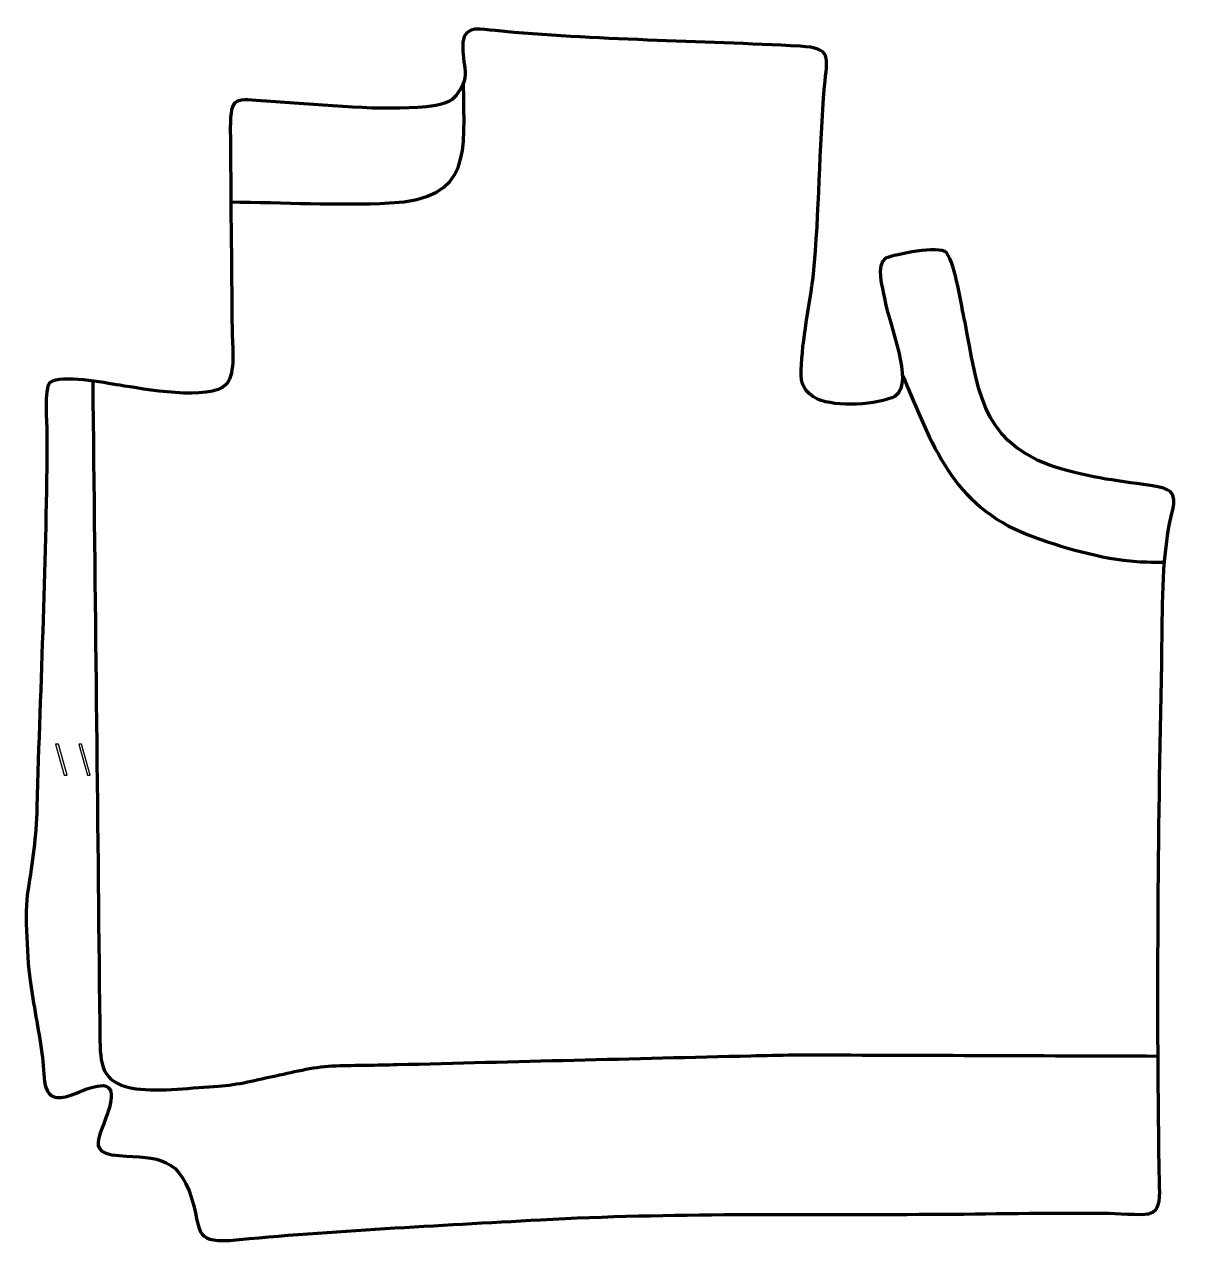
# Model space of a CAD drawing. Header units: millimetres. Extents: x -1097 to -151, y 45 to 1657.
# Drawn here: x -878 to -151, y 45 to 809 of the extents above; entities outside this region: 1.
import ezdxf

# ---------------------------------------------------------------- set-up
doc = ezdxf.new("R2010")
doc.units = ezdxf.units.MM
doc.header["$MEASUREMENT"] = 0
doc.header["$XCLIPFRAME"] = 0
for name, color, linetype in [('layer 1', 7, 'Continuous'), ('layer 2', 7, 'Continuous'), ('layer 3', 7, 'Continuous')]:
    doc.layers.add(name, color=color, linetype=linetype)
picture_1 = doc.add_image_def('image1.jpg', size_in_pixel=(45719, 101599))

msp = doc.modelspace()

# ---------------------------------------------------------------- linework, layer by layer
at = {"layer": 'layer 2', "color": 142, "lineweight": 158}
for points, knots in [([(-748.099, 697.9955), (-715.5181, 697.6785), (-680.8369, 695.6647), (-648.5069, 697.3061), (-648.5069, 697.3061), (-596.0055, 699.9714), (-601.967, 729.5493), (-602.1673, 771.2823), (-602.1673, 771.2823), (-602.1673, 771.2823), (-602.1712, 772.7909), (-602.1712, 772.7909)], [0, 0, 0, 0, 0.25, 0.25, 0.25, 0.25, 0.5, 0.5, 0.5, 0.5, 1, 1, 1, 1]), ([(-326.9783, 589.4996), (-308.4728, 546.0134), (-295.8687, 507.7745), (-248.0129, 489.1479), (-248.0129, 489.1479), (-227.2334, 481.2612), (-202.054, 474.0394), (-179.8766, 472.4162), (-179.8766, 472.4162), (-174.0841, 472.0756), (-168.3114, 472.0313), (-162.5113, 472.0405)], [0, 0, 0, 0, 0.25, 0.25, 0.25, 0.25, 0.5, 0.5, 0.5, 0.5, 1, 1, 1, 1]), ([(-834.757, 585.658), (-833.1834, 451.2192), (-831.7866, 316.7947), (-830.3501, 182.3555), (-830.3501, 182.3555), (-830.3129, 178.8757), (-830.2731, 175.396), (-830.2315, 171.9163), (-830.2315, 171.9163), (-830.012, 153.7421), (-827.3092, 144.6329), (-807.4426, 141.7388), (-807.4426, 141.7388), (-792.7986, 139.6056), (-771.0731, 142.4874), (-755.7957, 143.3815), (-755.7957, 143.3815), (-744.2157, 144.0158), (-731.2668, 147.4481), (-719.8462, 149.8974), (-719.8462, 149.8974), (-707.3682, 152.5393), (-694.8914, 155.8501), (-682.0899, 156.1693), (-682.0899, 156.1693), (-669.3833, 156.4862), (-656.6204, 156.5275), (-643.8505, 156.8577), (-643.8505, 156.8577), (-569.8752, 158.7706), (-495.8976, 160.5898), (-421.9188, 162.365), (-421.9188, 162.365), (-412.9453, 162.5803), (-403.9719, 162.7955), (-394.9985, 163.0108), (-394.9985, 163.0108), (-318.8613, 162.7443), (-242.7241, 162.4779), (-166.5869, 162.2116)], [0, 0, 0, 0, 0.09090909, 0.09090909, 0.09090909, 0.09090909, 0.18181818, 0.18181818, 0.18181818, 0.18181818, 0.27272727, 0.27272727, 0.27272727, 0.27272727, 0.36363636, 0.36363636, 0.36363636, 0.36363636, 0.45454545, 0.45454545, 0.45454545, 0.45454545, 0.54545455, 0.54545455, 0.54545455, 0.54545455, 0.63636364, 0.63636364, 0.63636364, 0.63636364, 0.72727273, 0.72727273, 0.72727273, 0.72727273, 0.81818182, 0.81818182, 0.81818182, 0.81818182, 1, 1, 1, 1])]:
    msp.add_open_spline(points, degree=3, knots=knots, dxfattribs=at)
at = {"layer": 'layer 2', "color": 142}
for points in [[(-852.665, 338.3842), (-852.665, 338.3842), (-858.0925, 357.7868), (-858.0925, 357.7868), (-858.0925, 357.7868), (-858.0925, 357.7868), (-856.2484, 357.7868), (-856.2484, 357.7868), (-856.2484, 357.7868), (-856.2484, 357.7868), (-850.8209, 338.3842), (-850.8209, 338.3842), (-850.8209, 338.3842), (-850.8209, 338.3842), (-852.665, 338.3842), (-852.665, 338.3842)], [(-838.0956, 338.3842), (-838.0956, 338.3842), (-843.5231, 357.7868), (-843.5231, 357.7868), (-843.5231, 357.7868), (-843.5231, 357.7868), (-841.679, 357.7868), (-841.679, 357.7868), (-841.679, 357.7868), (-841.679, 357.7868), (-836.2515, 338.3842), (-836.2515, 338.3842), (-836.2515, 338.3842), (-836.2515, 338.3842), (-838.0956, 338.3842), (-838.0956, 338.3842)]]:
    msp.add_open_spline(points, degree=3, knots=[0, 0, 0, 0, 0.2, 0.2, 0.2, 0.2, 0.4, 0.4, 0.4, 0.4, 0.6, 0.6, 0.6, 0.6, 1, 1, 1, 1], dxfattribs=at)
at = {"layer": 'layer 3', "color": 242, "lineweight": 158}
msp.add_open_spline([(-609.2037, 762.1721), (-595.5112, 776.5794), (-603.8693, 782.809), (-602.5751, 798.0851), (-602.5751, 798.0851), (-601.6214, 809.3414), (-590.5348, 806.1983), (-582.1889, 805.3915), (-582.1889, 805.3915), (-519.9761, 799.3778), (-453.8847, 799.0309), (-391.1237, 795.5812), (-391.1237, 795.5812), (-370.7775, 794.4628), (-374.0674, 788.904), (-375.768, 770.5629), (-375.768, 770.5629), (-379.1428, 731.396), (-378.9311, 691.6196), (-382.631, 652.776), (-382.631, 652.776), (-385.117, 633.4091), (-389.7936, 611.617), (-390.3855, 592.3654), (-390.3855, 592.3654), (-390.6569, 583.5393), (-388.7018, 578.7109), (-380.1749, 574.2532), (-380.1749, 574.2532), (-368.5945, 569.237), (-342.5192, 570.328), (-331.3719, 576.2148), (-331.3719, 576.2148), (-319.3244, 584.7583), (-335.3912, 620.6165), (-338.2022, 637.5423), (-338.2022, 637.5423), (-339.3321, 644.3455), (-343.8754, 658.088), (-337.5969, 662.6636), (-337.5969, 662.6636), (-331.0653, 665.0118), (-304.2254, 670.821), (-299.1764, 666.1875), (-299.1764, 666.1875), (-293.4626, 657.9645), (-290.1026, 633.5356), (-287.6523, 622.4526), (-287.6523, 622.4526), (-279.5514, 582.3158), (-278.6311, 549.0211), (-234.5868, 532.8257), (-234.5868, 532.8257), (-211.3343, 525.1345), (-195.0202, 523.3791), (-171.2346, 520.1011), (-171.2346, 520.1011), (-151.1667, 517.3355), (-156.6479, 511.0504), (-159.7248, 493.9647), (-159.7248, 493.9647), (-164.7107, 465.7313), (-163.6753, 436.9863), (-164.2702, 408.4306), (-164.2702, 408.4306), (-166.5575, 298.6561), (-167.632, 192.3359), (-165.6632, 82.3569), (-165.6632, 82.3569), (-165.553, 76.2005), (-164.308, 64.6852), (-172.4711, 63.2294), (-172.4711, 63.2294), (-177.3413, 62.3608), (-193.689, 63.5692), (-200.0438, 63.6352), (-200.0438, 63.6352), (-236.056, 63.9799), (-272.5496, 63.1331), (-308.6483, 62.9541), (-308.6483, 62.9541), (-390.5855, 62.5528), (-472.0323, 63.9993), (-553.8422, 59.5106), (-553.8422, 59.5106), (-619.5281, 55.9066), (-683.2511, 52.7138), (-748.7574, 46.5935), (-748.7574, 46.5935), (-771.5814, 45.166), (-766.7802, 53.4738), (-772.5129, 72.3215), (-772.5129, 72.3215), (-781.6491, 102.4612), (-797.548, 97.3788), (-822.778, 100.1762), (-822.778, 100.1762), (-834.2286, 102.5804), (-832.1297, 107.8281), (-828.8237, 117.0939), (-828.8237, 117.0939), (-826.9049, 122.4718), (-817.5468, 142.734), (-828.0611, 143.7661), (-828.0611, 143.7661), (-839.0994, 142.5448), (-839.3799, 140.8871), (-848.5205, 137.583), (-848.5205, 137.583), (-867.4926, 130.7251), (-864.6502, 148.2891), (-866.2366, 161.2216), (-866.2366, 161.2216), (-868.182, 176.7017), (-871.4406, 191.5217), (-873.648, 206.7443), (-873.648, 206.7443), (-875.7683, 221.366), (-877.6131, 252.4468), (-875.4618, 265.887), (-875.4618, 265.887), (-872.3877, 285.0167), (-870.2642, 298.7778), (-869.7645, 318.3657), (-869.7645, 318.3657), (-867.6305, 396.6527), (-863.6028, 474.9643), (-863.4901, 553.2874), (-863.4901, 553.2874), (-863.565, 559.4938), (-865.3452, 580.521), (-861.674, 584.6309), (-861.674, 584.6309), (-854.0945, 589.8318), (-827.7217, 584.5465), (-817.8338, 582.9838), (-817.8338, 582.9838), (-803.5705, 580.7297), (-761.2478, 572.6152), (-750.7743, 583.7055), (-750.7743, 583.7055), (-744.9682, 590.7451), (-747.2909, 608.043), (-747.3654, 617.2587), (-747.3654, 617.2587), (-747.7059, 659.6378), (-748.2081, 702.0667), (-748.4408, 744.4382), (-748.4408, 744.4382), (-748.4028, 764.7025), (-745.2128, 762.442), (-725.7059, 761.196), (-725.7059, 761.196), (-696.0182, 759.2996), (-659.7576, 755.1943), (-630.7511, 757.2301), (-630.7511, 757.2301), (-624.1356, 757.6945), (-614.9081, 758.5422), (-609.2037, 762.1721)], degree=3, knots=[0, 0, 0, 0, 0.02439024, 0.02439024, 0.02439024, 0.02439024, 0.04878049, 0.04878049, 0.04878049, 0.04878049, 0.07317073, 0.07317073, 0.07317073, 0.07317073, 0.09756098, 0.09756098, 0.09756098, 0.09756098, 0.12195122, 0.12195122, 0.12195122, 0.12195122, 0.14634146, 0.14634146, 0.14634146, 0.14634146, 0.17073171, 0.17073171, 0.17073171, 0.17073171, 0.19512195, 0.19512195, 0.19512195, 0.19512195, 0.2195122, 0.2195122, 0.2195122, 0.2195122, 0.24390244, 0.24390244, 0.24390244, 0.24390244, 0.26829268, 0.26829268, 0.26829268, 0.26829268, 0.29268293, 0.29268293, 0.29268293, 0.29268293, 0.31707317, 0.31707317, 0.31707317, 0.31707317, 0.34146341, 0.34146341, 0.34146341, 0.34146341, 0.36585366, 0.36585366, 0.36585366, 0.36585366, 0.3902439, 0.3902439, 0.3902439, 0.3902439, 0.41463415, 0.41463415, 0.41463415, 0.41463415, 0.43902439, 0.43902439, 0.43902439, 0.43902439, 0.46341463, 0.46341463, 0.46341463, 0.46341463, 0.48780488, 0.48780488, 0.48780488, 0.48780488, 0.51219512, 0.51219512, 0.51219512, 0.51219512, 0.53658537, 0.53658537, 0.53658537, 0.53658537, 0.56097561, 0.56097561, 0.56097561, 0.56097561, 0.58536585, 0.58536585, 0.58536585, 0.58536585, 0.6097561, 0.6097561, 0.6097561, 0.6097561, 0.63414634, 0.63414634, 0.63414634, 0.63414634, 0.65853659, 0.65853659, 0.65853659, 0.65853659, 0.68292683, 0.68292683, 0.68292683, 0.68292683, 0.70731707, 0.70731707, 0.70731707, 0.70731707, 0.73170732, 0.73170732, 0.73170732, 0.73170732, 0.75609756, 0.75609756, 0.75609756, 0.75609756, 0.7804878, 0.7804878, 0.7804878, 0.7804878, 0.80487805, 0.80487805, 0.80487805, 0.80487805, 0.82926829, 0.82926829, 0.82926829, 0.82926829, 0.85365854, 0.85365854, 0.85365854, 0.85365854, 0.87804878, 0.87804878, 0.87804878, 0.87804878, 0.90243902, 0.90243902, 0.90243902, 0.90243902, 0.92682927, 0.92682927, 0.92682927, 0.92682927, 0.95121951, 0.95121951, 0.95121951, 0.95121951, 1, 1, 1, 1], dxfattribs=at)

# ---------------------------------------------------------------- pictures from other files: only their frames are drawn
at = {"layer": 'layer 1', "color": 0}
image = msp.add_image(picture_1, insert=(-1070.6267, -832.2068), size_in_units=(1111.1129, 2469.1693), dxfattribs=at)
image.set_boundary_path([(-1070.627, -832.207), (-435.627, 578.904)])
image.dxf.flags = 3

doc.saveas('drawing.dxf')
